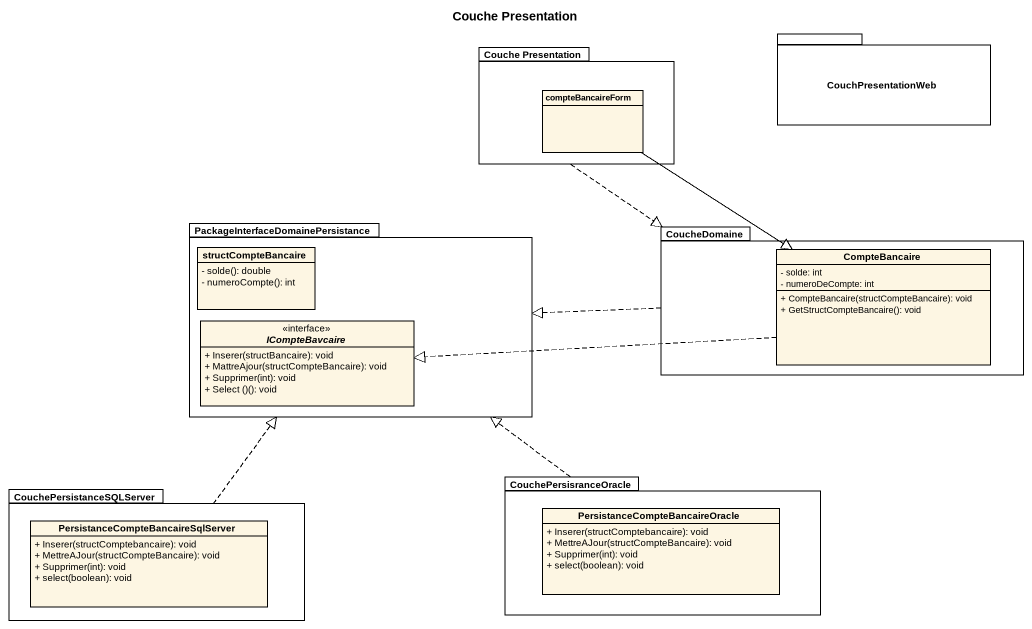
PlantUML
@startuml
title Couche Presentation
hide circle
hide empty members
skinparam classAttributeIconSize 0
package CouchPresentationWeb {
}
package "Couche Presentation" as Couche_Presentation {
  class compteBancaireForm
}
package "PackageInterfaceDomainePersistance" as PackageInterfaceDomainePersi {
  class structCompteBancaire {
    - solde(): double
    - numeroCompte(): int
  }
  interface ICompteBavcaire <<interface>> {
    + Inserer(structBancaire): void
    + MattreAjour(structCompteBancaire): void
    + Supprimer(int): void
    + Select ()(): void
  }
}
package CoucheDomaine {
  class CompteBancaire {
    - solde: int
    - numeroDeCompte: int
    + CompteBancaire(structCompteBancaire): void
    + GetStructCompteBancaire(): void
  }
}
package CouchePersisranceOracle {
  class "PersistanceCompteBancaireOracle" as PersistanceCompteBancaireOra {
    + Inserer(structComptebancaire): void
    + MettreAJour(structCompteBancaire): void
    + Supprimer(int): void
    + select(boolean): void
  }
}
package CouchePersistanceSQLServer {
  class "PersistanceCompteBancaireSqlServer" as PersistanceCompteBancaireSql {
    + Inserer(structComptebancaire): void
    + MettreAJour(structCompteBancaire): void
    + Supprimer(int): void
    + select(boolean): void
  }
}
Couche_Presentation ..|> CoucheDomaine
compteBancaireForm --|> CompteBancaire
CoucheDomaine .left.|> PackageInterfaceDomainePersi
CompteBancaire .left.|> ICompteBavcaire
CouchePersisranceOracle .up.|> PackageInterfaceDomainePersi
CouchePersistanceSQLServer .up.|> PackageInterfaceDomainePersi
@enduml
